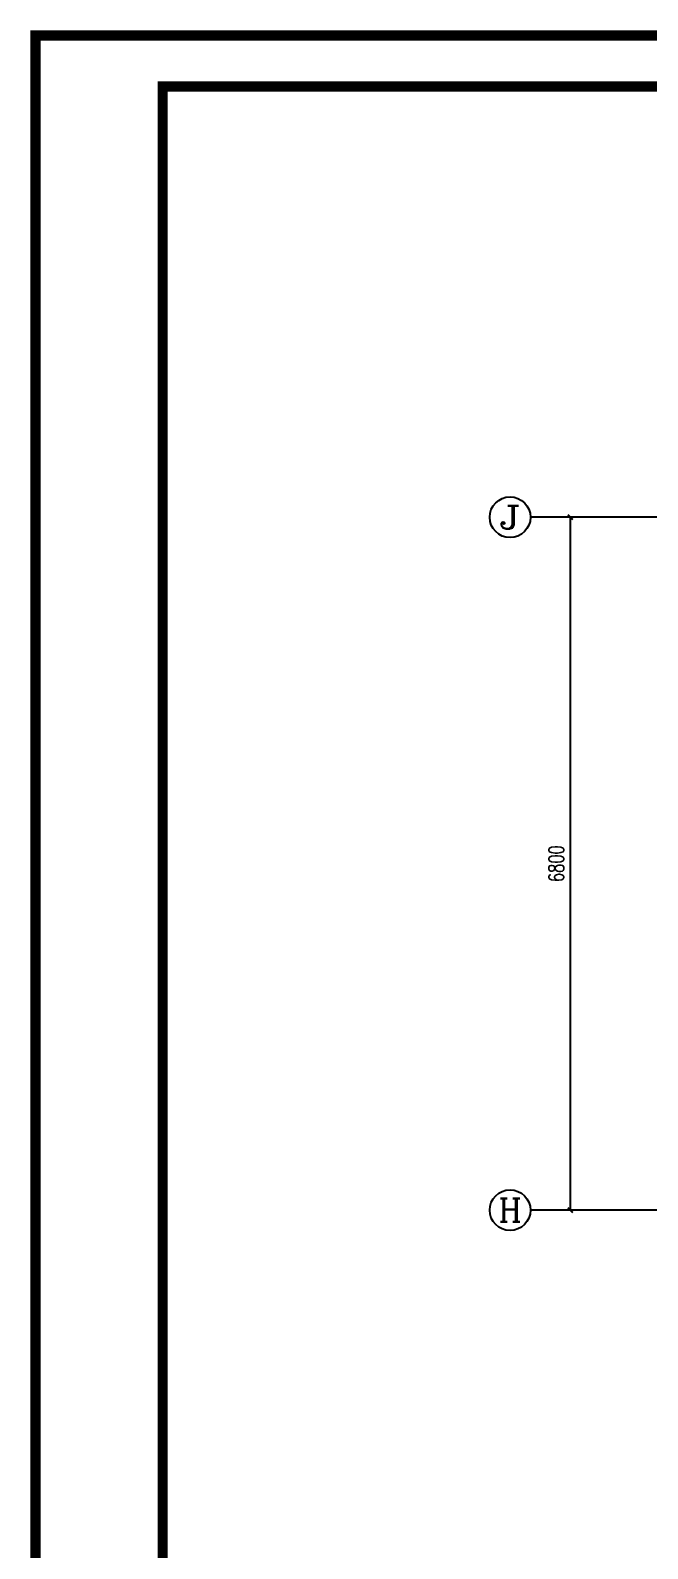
# Model space of a CAD drawing. Extents: x 888742 to 1277419, y 9079 to 622358.
# Drawn here: x 1081583 to 1087645, y 133028 to 147928 of the extents above; entities that cross this region are included whole.
import ezdxf
from ezdxf.enums import TextEntityAlignment as Align

# ---------------------------------------------------------------- set-up
doc = ezdxf.new("R2010")
doc.units = 0
doc.header["$LTSCALE"] = 1000
doc.header["$MEASUREMENT"] = 0
for name, color, linetype in [('AXIS', 3, 'Continuous'), ('PUB_TITLE', 4, 'Continuous'), ('TWT_DIM', 3, 'Continuous')]:
    doc.layers.add(name, color=color, linetype=linetype)
doc.styles.add('_TCH_AXIS', font='COMPLEX', dxfattribs={"bigfont": 'GBCBIG'})
doc.styles.add('_TCH_DIM_T3', font='SIMPLEX', dxfattribs={"width": 0.705882, "bigfont": 'GBCBIG'})
doc.dimstyles.new('_TWT_ARCH&&50', dxfattribs={"dimtxt": 148.75, "dimasz": 50, "dimexe": 125, "dimexo": 150, "dimgap": 63.125, "dimtad": 1, "dimdec": 0, "dimzin": 0, "dimdsep": 46, "dimtxsty": '_TCH_DIM_T3', "dimblk": 'ARCHTICK', "dimcen": 0.09, "dimclrt": 7, "dimazin": 2, "dimtfac": 1, "dimtdec": 0, "dimtix": 1, "dimtmove": 2, "dimatfit": 3, "dimfxl": 1, "dimtolj": 1, "dimtzin": 0, "dimarcsym": 0})

# ---------------------------------------------------------------- blocks, each defined once
blk = doc.blocks.new('_ArchTick')
at = {"color": 0, "linetype": 'ByBlock', "const_width": 0.4}
blk.add_lwpolyline([(-0.5, -0.5), (0.5, 0.5)], dxfattribs=at)
blk = doc.blocks.new('*D203')
at = {"layer": 'Defpoints', "color": 0, "transparency": 16777216}
for p in [(1086886, 143150), (1088086, 143150), (1088086, 136350)]:
    blk.add_point(p, dxfattribs=at)
at = {"layer": 'TWT_DIM', "color": 0, "lineweight": -2, "transparency": 16777216}
for p, q in [((1087936, 143150), (1086761, 143150)), ((1086886, 136350), (1086886, 143150)), ((1087936, 136350), (1086761, 136350))]:
    blk.add_line(p, q, dxfattribs=at)
at = {"layer": 'TWT_DIM', "color": 0, "lineweight": -2, "transparency": 16777216, "xscale": 50, "yscale": 50, "zscale": 50}
for p, rotation in [((1086886, 143150), 90), ((1086886, 136350), 270)]:
    blk.add_blockref('_ArchTick', p, dxfattribs=dict(at, rotation=rotation))
at = {"layer": 'TWT_DIM', "color": 7, "transparency": 16777216, "insert": (1086748, 139750), "char_height": 148.8, "attachment_point": 5, "rotation": 90, "style": '_TCH_DIM_T3'}
blk.add_mtext('\\A1;6800', dxfattribs=at)

msp = doc.modelspace()

# ---------------------------------------------------------------- linework, layer by layer
at = {"layer": 'AXIS'}
for p, q in [((1087419.7, 143149.8), (1086494.1, 143149.8)), ((1087419.7, 136349.8), (1086494.1, 136349.8))]:
    msp.add_line(p, q, dxfattribs=at)
for centre in [(1086294.1, 143149.8), (1086294.1, 136349.8)]:
    msp.add_circle(centre, 200, dxfattribs=at)
at = {"layer": 'PUB_TITLE', "const_width": 100}
for points in [[(1081633, 118177.9), (1123683, 118177.9), (1123683, 147877.9), (1081633, 147877.9)], [(1082883, 118677.9), (1123183, 118677.9), (1123183, 147377.9), (1082883, 147377.9)]]:
    msp.add_lwpolyline(points, close=True, dxfattribs=at)

# ---------------------------------------------------------------- texts
at = {"layer": 'AXIS', "color": 7, "style": '_TCH_AXIS'}
for s, width, p, p2 in [('J', 1.909091, (1086181, 143036.7), (1086407.3, 143036.7)), ('H', 1.05, (1086181, 136236.7), (1086407.3, 136236.7))]:
    msp.add_text(s, height=226.3, dxfattribs=dict(at, width=width)).set_placement(p, p2, align=Align.FIT)

# ---------------------------------------------------------------- dimensions: what is measured, and where the dimension line sits
at = {"layer": 'TWT_DIM'}
dim = msp.add_aligned_dim(p1=(1088086, 136349.8), p2=(1088086, 143149.8), distance=1200.3, dimstyle='_TWT_ARCH&&50', dxfattribs=at)
dim.commit()
dim.dimension.update_dxf_attribs({"geometry": '*D203', "text_midpoint": (1086748.2, 139749.8)})

doc.saveas('drawing.dxf')
